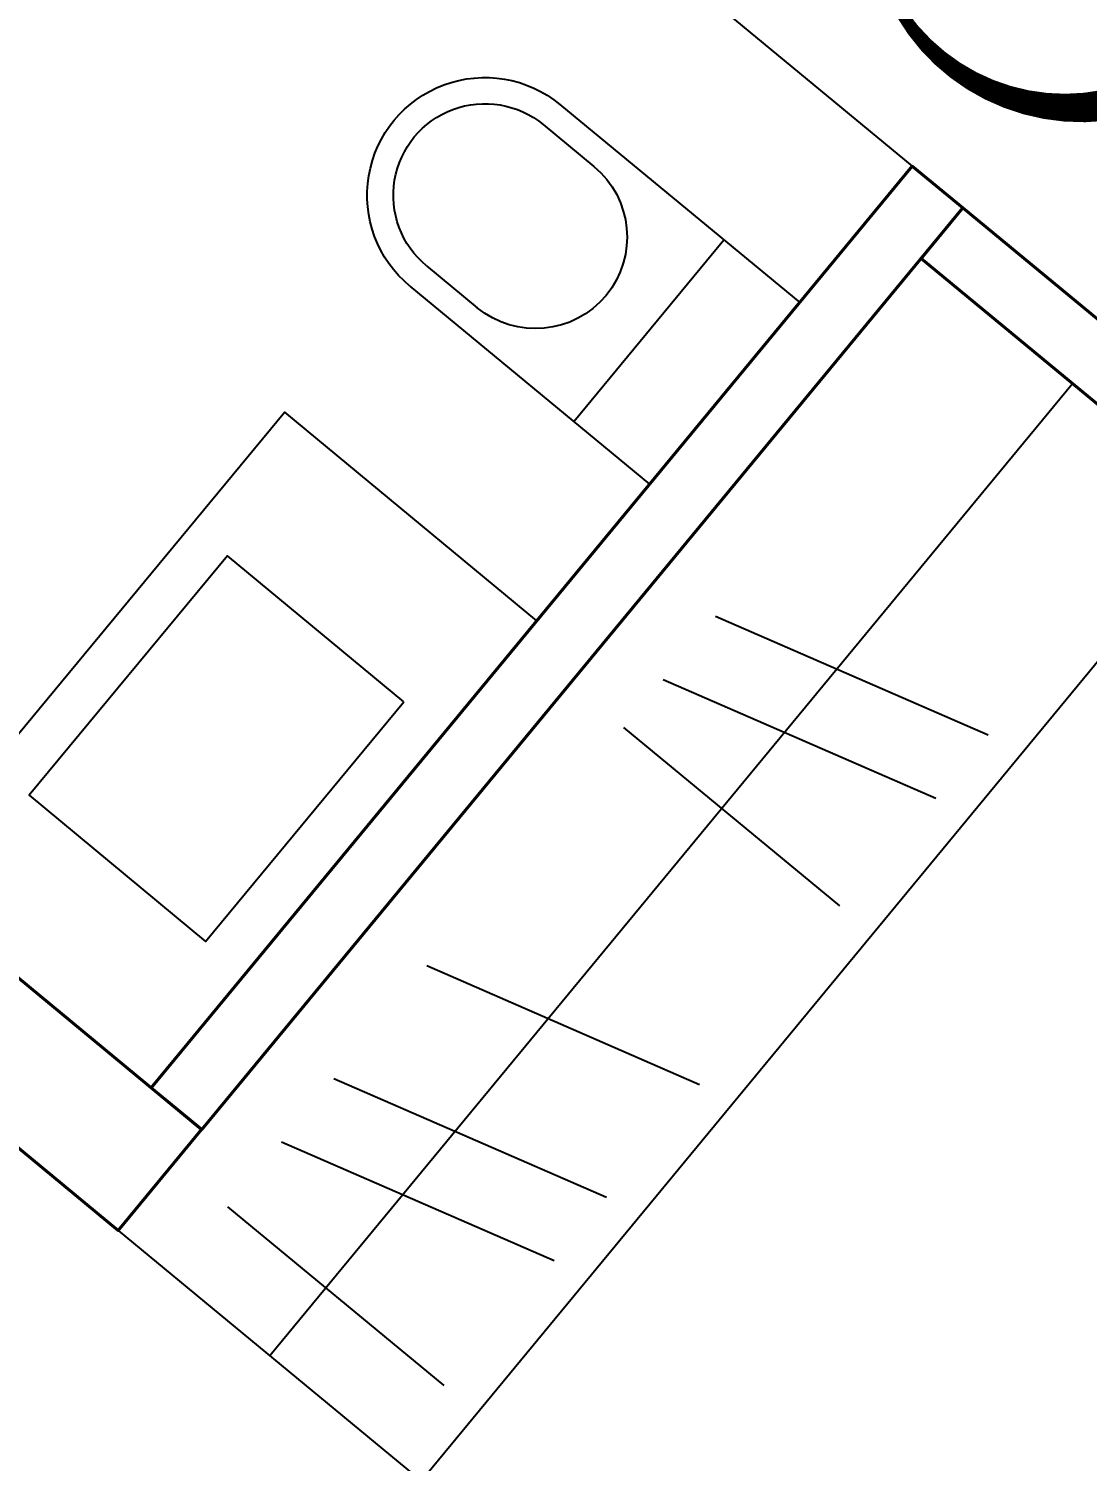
# Model space of a CAD drawing. Header units: millimetres. Extents: x -361681467 to 361175952, y -1292982 to 1550216.
# Drawn here: x -88477 to -86859, y 117794 to 119983 of the extents above; entities that cross this region are included whole.
import ezdxf

# ---------------------------------------------------------------- set-up
doc = ezdxf.new("R2010")
doc.units = ezdxf.units.MM
doc.header["$MEASUREMENT"] = 0
doc.set_wipeout_variables(frame=1)
for name, pattern in [('ACAD_ISO14W100', [24, 12, -3, 0, -3, 0, -3, 0, -3]), ('CENTER', [2, 1.25, -0.25, 0.25, -0.25]), ('COLD_WATER', [10.5, 6.5, -2, 0, -2]), ('VENT', [3, 2, -1])]:
    doc.linetypes.add(name, pattern=pattern)
for name, color, linetype in [('A-FURNITURE', 251, 'Continuous'), ('A-WALL', 11, 'Continuous'), ('M-CHILLEDWTR-35CHW', 63, 'CHW'), ('M-GENERAL-15', 6, 'Continuous'), ('MEP-00-GENERAL-15', 6, 'Continuous'), ('MEP-H-N-CWATR-50CW', 3, 'COLD_WATER'), ('MEP-H-N-DRAIN-70', 142, 'Continuous'), ('MEP-H-N-FITTING-35', 2, 'Continuous'), ('MEP-H-N-HWATR-50HW', 14, 'HWS'), ('MEP-H-N-HWATR-50HWR', 200, 'ACAD_ISO14W100'), ('MEP-H-N-VENT-35VE', 2, 'VENT'), ('MEP-M-DUCT-15', 6, 'Continuous'), ('MEP-M-DUCT-25', 7, 'Continuous'), ('SPE-MEP-General', 71, 'Continuous'), ('Xref_NT1+NT2_MBDV Cot vach_220729$0$ccu12-Thay', 7, 'Continuous')]:
    doc.layers.add(name, color=color, linetype=linetype)
for name, color, linetype, lineweight in [('khung layout', 8, 'Continuous', 9), ('KT-Net cat', 1, 'Continuous', 40), ('SPE-MEP-HVAC', 140, 'Continuous', 0), ('SPE-MEP-M-SLAB OPENING', 4, 'Continuous', 0), ('SPE-MEP-M-WALL OPENING', 81, 'Continuous', 0), ('SPE-MEP-Plumbing', 90, 'Continuous', 0)]:
    doc.layers.add(name, color=color, linetype=linetype, lineweight=lineweight)
doc.styles.get("Standard").update_dxf_attribs({"font": 'arial.ttf'})
doc.linetypes.add('CHW', pattern='A,10,-3.4,["CHW",Standard,S=1.8,R=0,X=-2.8,Y=-0.77],-3.4', length=16.8)
doc.linetypes.add('HWS', pattern='A,8.75,-0.785714,["HWS",Standard,S=3,R=0,X=0,Y=-1.5],-10.214286,8.75', length=28.5)
doc.dimstyles.new('SPE-DIM25', dxfattribs={"dimscale": 25, "dimtxt": 2.5, "dimasz": 2.5, "dimexe": 1.25, "dimexo": 0.625, "dimtad": 1, "dimdec": 0, "dimtxsty": 'Standard', "dimcen": 2.5, "dimadec": 0, "dimazin": 0, "dimtfac": 1, "dimtdec": 0, "dimtmove": 0, "dimatfit": 3, "dimldrblk": 'CLOSEDBLANK', "dimfxl": 1, "dimarcsym": 0})
doc.dimstyles.new('SPE-DIM50', dxfattribs={"dimscale": 50, "dimtxt": 2.5, "dimasz": 2.5, "dimexe": 1.25, "dimexo": 0.625, "dimtad": 1, "dimdec": 0, "dimtxsty": 'Standard', "dimblk": 'CLOSEDBLANK', "dimcen": 2.5, "dimadec": 0, "dimazin": 0, "dimtfac": 1, "dimtdec": 0, "dimtmove": 0, "dimatfit": 3, "dimldrblk": 'CLOSEDBLANK', "dimfxl": 1, "dimarcsym": 0})

# ---------------------------------------------------------------- blocks, each defined once
blk = doc.blocks.new('qweewe')
for p, q in [((-226617.649540008, -3043559.718917042, 0.0008727778800783348), (-226617.6495399146, -3043199.718917044, 0.0008727778800783348)), ((-226142.6495399146, -3043199.718917163, 0.0008727778800783348), (-226617.6495399146, -3043199.718917044, 0.0008727778800783348)), ((-226467.6495400079, -3043559.718917079, 0.0008727778800783348), (-226467.6495399145, -3043199.718917081, 0.0008727778800783348)), ((-226142.649539925, -3043239.718917165, 0.0008727778800783348), (-226242.649539925, -3043239.718917139, 0.0008727778800783348)), ((-226142.6495399976, -3043519.718917165, 0.0008727778800783348), (-226242.6495399976, -3043519.718917141, 0.0008727778800783348)), ((-226142.649540008, -3043559.718917165, 0.0008727778800783348), (-226617.649540008, -3043559.718917042, 0.0008727778800783348))]:
    blk.add_line(p, q)
for centre, radius, start, end in [((-226142.6495399613, -3043379.718917165, 0.0008727778800783348), 179.9999999999927, 269.9999999833247, 89.99999998332474), ((-226242.6495399613, -3043379.718917141, 0.0008727778800783348), 139.9999999999927, 89.99999998332474, 269.9999999833247), ((-226142.6495399613, -3043379.718917165, 0.0008727778800783348), 139.9999999999927, 269.9999999833247, 89.99999998332474)]:
    blk.add_arc(centre, radius, start, end)
blk = doc.blocks.new('std2')
at = {"layer": 'A-FURNITURE'}
for p, q in [((-5521.990725662516, -4806.696428995667, 13.84835212926307), (-5521.982404971444, -5234.935001114471, 13.84835212926307)), ((-5392.851024474898, -4806.691144542798, -0.1952348835854245), (-5267.365990754173, -5243.582043902978, -0.1952348835854281)), ((-5267.374479596459, -4806.688706526562, -0.1952348835854281), (-5141.889445866414, -5243.579605896055, -0.1952348835854423)), ((-5044.01367982474, -4806.680375542521, -0.1952348835854387), (-4918.528646094666, -5243.57127491018, -0.1952348835854281)), ((-4571.957217296549, -4806.676244983479, -0.1952348835854352), (-4571.948896606416, -5234.914817106066, -0.1952348835854494)), ((-4476.770588367173, -4806.674395503505, -0.1952348835854352), (-4351.285554644623, -5243.565294865548, -0.1952348835854281)), ((-4351.294043490634, -4806.671957487328, -0.1952348835854352), (-4225.809009760596, -5243.5628568549, -0.1952348835854352)), ((-5656.15785053459, -5001.029899507848, 13.88213439463834), (-3730.00486580185, -5000.921529522195, 19.649229018105))]:
    blk.add_line(p, q, dxfattribs=at)
at = {"layer": 'A-FURNITURE', "elevation": 39.4074763147652}
blk.add_lwpolyline([(-2572.918981874485, -5300.891317813919), (-2572.92022888775, -5250.892113021022), (-2572.970736728021, -3225.771851380094), (-3630.048042267546, -3200.797164863005), (-3629.995812488203, -5300.917368653259), (-2572.918981874485, -5300.891317813919)], dxfattribs=at)
at = {"layer": 'A-FURNITURE', "extrusion": (-4.036267077210672e-11, 1.50138351704574e-06, 0.9999999999988729)}
for points, elevation in [([(-4530.823382304903, -4600.932763607768), (-4530.022522063855, -4100.93329469204), (-5455.534521346899, -4099.84805068463), (-5456.335381580511, -4599.847519600329)], -0.05212656301794306), ([(-4755.744429064807, -4523.094173678473), (-4755.278731975663, -4173.094483374441), (-5230.278311414639, -4172.462465892398), (-5230.744008514108, -4522.46215618342)], -0.05223524487060722)]:
    blk.add_lwpolyline(points, close=True, dxfattribs=dict(at, elevation=elevation))
at = {"layer": 'A-FURNITURE', "elevation": -0.04536910484748091}
blk.add_lwpolyline([(-3730.010694800803, -4700.921692574426), (-5656.163679771053, -4701.017960136785), (-5656.152021775917, -5301.017634043499), (-3729.999036801957, -5300.921366466238)], close=True, dxfattribs=at)
at = {"layer": 'KT-Net cat'}
for points, elevation in [([(-5655.773656594509, -4099.793940926058), (-5455.772734249884, -4099.788564173592), (-5456.16272985188, -4700.970070438489), (-5656.163652188108, -4700.975447189121)], 13.99866832305629), ([(-5456.132928247484, -4601.029404169036), (-5456.127736909308, -4701.029404109373), (-3630.010588828423, -4700.916066810518), (-3630.01578016203, -4600.91606687571)], -0.0453691048474667), ([(-3729.999036794463, -5300.921366475552), (-3629.999036855988, -5300.916175138234), (-3630.010694868797, -4700.91605450408), (-3730.010694808283, -4700.921245835751)], 19.70407783484078)]:
    blk.add_lwpolyline(points, close=True, dxfattribs=dict(at, elevation=elevation))
at = {"layer": 'A-FURNITURE', "extrusion": (-4.160381918861848e-11, 1.501382275829213e-06, -0.999999999998873), "zscale": -1, "rotation": 89.99928821216008}
blk.add_blockref('qweewe', (-3039296.891430101, 222054.5260028752, 0.03933429951883177), dxfattribs=at)
blk = doc.blocks.new('*U385')
at = {"color": 0}
blk.add_lwpolyline([(-2.91038304567337e-11, 0), (350.0000000000291, 0), (350.0000000000289, 200), (-2.933120413217694e-11, 200)], close=True, dxfattribs=at)
at = {"layer": 'MEP-M-DUCT-15'}
blk.add_lwpolyline([(49.99999999999977, 149.9999999999418), (149.9999999999707, 50), (50, 50), (49.99999999999977, 149.9999999999418)], dxfattribs=at)
for points in [[(50, 50), (49.99999999999977, 149.9999999999709), (149.9999999999707, 50), (50, 50)], [(149.9999999999707, 50), (300.0000000000289, 149.9999999999709), (49.99999999997067, 149.9999999999709), (149.9999999999707, 50)]]:
    blk.add_solid(points, dxfattribs=at)
at = {"layer": 'MEP-M-DUCT-25'}
for p, q in [((-2.933120413217694e-11, 199.9999999999709), (350.0000000000291, -2.91038304567337e-11)), ((-2.91038304567337e-11, -2.91038304567337e-11), (350.0000000000289, 199.9999999999709))]:
    blk.add_line(p, q, dxfattribs=at)
blk = doc.blocks.new('*U386')
at = {"color": 0}
blk.add_lwpolyline([(-2.91038304567337e-11, 0), (349.9999999999709, -1.212659602363904e-11), (349.9999999999709, 199.9999999999878), (-2.91038304567337e-11, 200)], close=True, dxfattribs=at)
at = {"layer": 'MEP-M-DUCT-15'}
for points in [[(50, 50), (50, 149.9999999999709), (149.9999999999709, 50), (50, 50)], [(299.9999999999709, 149.9999999999587), (50, 149.9999999999709), (149.9999999999709, 50), (299.9999999999709, 149.9999999999587)]]:
    blk.add_solid(points, dxfattribs=at)
at = {"layer": 'MEP-M-DUCT-25'}
blk.add_line((-2.91038304567337e-11, -2.91038304567337e-11), (349.9999999999709, 199.9999999999587), dxfattribs=at)
blk = doc.blocks.new('*U394')
at = {"color": 0, "linetype": 'Continuous'}
for p, q in [((-6.5, 3.752776299999997), (0, 7.505553250000002)), ((-6.5, -3.752776299999997), (-6.5, 3.752776299999997)), ((6.500000000000023, 3.752776299999997), (0, 7.505553250000002)), ((6.499999999999976, -3.752776300000003), (6.500000000000023, 3.752776299999997)), ((-6.5, -3.752776299999997), (0, -7.505553249999998)), ((6.499999999999976, -3.752776300000003), (0, -7.505553249999998))]:
    blk.add_line(p, q, dxfattribs=at)
for radius in [6.5, 3.399999999999999]:
    blk.add_circle((0, 0), radius, dxfattribs=at)
blk.add_arc((0, 0), 4, 250, 160, dxfattribs=at)
blk = doc.blocks.new('*U349')
at = {"layer": 'MEP-00-GENERAL-15'}
for p, q in [((-1567.653655090338, 0), (-700.0316349298173, 0)), ((-1567.653655090338, 0), (-1567.653655090338, -72.19999999999709)), ((-700.0316349298173, 0), (-700.0316349298173, -72.19999999999709)), ((-1567.653655090338, -7.19999999999709), (-700.0316349298173, -7.19999999999709)), ((-1567.653655090323, -65), (-700.0316349298027, -65)), ((-1567.653655090338, -72.19999999999709), (-700.0316349298173, -72.19999999999709))]:
    blk.add_line(p, q, dxfattribs=at)
at = {"layer": 'khung layout', "xscale": -1, "rotation": 270}
for p in [(-1542.653655088239, -21.8999999999869), (-725.0316349277182, -21.8999999999869)]:
    blk.add_blockref('*U394', p, dxfattribs=at)
blk = doc.blocks.new('nut3f')
at = {"linetype": 'Continuous'}
for p, q in [((3.92392515619395, 14.70091237503925), (3.000000000000003, 13.10062706212034)), ((14.89310480166478, 7.50555349946512), (4.106895198335224, 7.505553499465123)), ((3.92392515619394, -14.70091237503925), (2.999999999999996, -13.10062706212034)), ((14.89310480166477, -7.505553499465351), (4.106895198335222, -7.505553499465121))]:
    blk.add_line(p, q, dxfattribs=at)
blk.add_lwpolyline([(-5.6e-15, -16.5), (2.999999999999993, -16.5), (3.000000000000005, 16.5), (5.6e-15, 16.5)], close=True)
for points in [[(4.106895198335227, 15.00000000000011, 0.2953907798944798), (4.106895198335224, 7.505553499465238, 0.1474768247823545), (4.106895198335208, -7.505553499465133, 0.2953907798944798), (4.106895198335216, -15.00000000000011)], [(14.89310480166477, -15.00000000000011, 0.29539077989448), (14.89310480166479, -7.505553499465131, 0.1474768247823547), (14.89310480166478, 7.505553499465232, 0.29539077989448), (14.89310480166478, 15.00000000000011, 0.29539077989448)]]:
    blk.add_lwpolyline(points, format="xyb", dxfattribs=at)
for points in [[(2.999999999999996, -13.10062706212034), (3.000000000000003, 13.10062706212034)], [(4.106895198335228, 15), (14.89310480166478, 15)], [(15.07607484380606, 14.70091237503925), (16, 13.10062706212034), (15.99999999999999, -13.10062706212011), (15.07607484380605, -14.70091237503925)], [(15.99999999999999, -13.10062706212034), (16, 13.10062706212034)], [(14.89310480166477, -15), (4.106895198335218, -15)]]:
    blk.add_lwpolyline(points, dxfattribs=at)
blk = doc.blocks.new('A$C7E1B1627')
for p, q in [((5.401976606342942, 9.871377043891698, 2.553903058337533e-05), (5.401933593675494, -3.474776805844158, 2.553903058337533e-05)), ((15.55582275427878, 9.871410614578053, 2.553903058337533e-05), (5.401976606342942, 9.871377043891698, 2.553903058337533e-05)), ((6.417361220810562, 9.871377043426037, 2.553903058337533e-05), (6.417318208608776, -3.474776806309819, 2.553903058337533e-05)), ((14.5404381393455, 9.871377043426037, 2.553903058337533e-05), (14.54039512667805, -3.474776806309819, 2.553903058337533e-05)), ((15.55577974161133, -3.474743235157803, 2.553903058337533e-05), (15.55582275427878, 9.871410614578053, 2.553903058337533e-05)), ((5.401933593675494, -3.474776805844158, 2.553903058337533e-05), (15.55577974161133, -3.474743235157803, 2.553903058337533e-05)), ((5.401933593675494, -3.474776805844158, 2.553903058337533e-05), (15.55577974161133, -3.474743235157803, 2.553903058337533e-05)), ((6.922851450741291, -5.000009733485058, 2.553903058337533e-05), (5.401933593675494, -3.474776805844158, 2.553903058337533e-05)), ((14.03270281618461, -4.997820150805637, 2.553903058337533e-05), (6.922851450741291, -5.000009733485058, 2.553903058337533e-05)), ((15.55577974161133, -3.474743235157803, 2.553903058337533e-05), (14.03270281618461, -4.997820150805637, 2.553903058337533e-05))]:
    blk.add_line(p, q)
at = {"xscale": 0.6346153849304894, "yscale": 0.6350852196133432, "zscale": 0.6346153849304894, "rotation": 270}
blk.add_blockref('nut3f', (10.47889968007803, 20.02522320137359, 2.553903058337533e-05), dxfattribs=at)
blk = doc.blocks.new('M80')
at = {"extrusion": (0, 0, -1)}
for p, q in [((-0.0149043504243309, 53.3863582948179), (-47.96491969026101, 53.38635298652116)), ((-0.0149036291877565, 45.20454011299897), (-47.96491896902807, 45.20453480470314)), ((-0.0148956590637681, -45.20455079609109), (-47.96491099890045, -45.20455610438602)), ((-0.0148949378271937, -53.38636897790911), (-47.96491027766751, -53.38637428620405))]:
    blk.add_line(p, q, dxfattribs=at)
for radius in [53.3863636363637, 45.20454545454546]:
    blk.add_arc((0.0148996442731004, -5.341546057e-06), radius, 89.99999494989555, 269.9999949490618, dxfattribs=at)
at = {"extrusion": (0, 0, -1), "xscale": -0.8181818181818181, "yscale": 0.8181818181818181, "zscale": 0.8181818181818181, "rotation": 89.99999494931724}
blk.add_blockref('A$C7E1B1627', (64.34919361381615, 57.86908764411329, -2.08955704773e-05), dxfattribs=at)
at = {"xscale": -0.8181818181818181, "yscale": 0.8181818181818181, "zscale": -0.8181818181818181, "rotation": 270.0000050506828}
blk.add_blockref('A$C7E1B1627', (-64.34918341090452, -57.86911183237771, 2.08955704773e-05), dxfattribs=at)
blk = doc.blocks.new('A$C2E6932DA')
blk.add_wipeout([(55.25, -7.804459301041788e-10), (54.814337247624906, -6.924661155208227), (53.514219652356886, -13.740116266638665), (51.3701508453259, -20.338881536608895), (48.415944072423486, -26.61689049490022), (44.69818893921587, -32.475135189939564), (40.275516665033024, -37.82122760334049), (35.217675433615106, -42.57085666414278), (29.604430422589584, -46.649117884766774), (23.524305858970248, -49.991694649528036), (17.073188939215864, -52.54587252608767), (10.352817630861296, -54.27137060354049), (3.4691762039945764, -55.14097674644245), (-3.4691762039945537, -55.14097674644245), (-10.352817630861296, -54.27137060354051), (-17.073188939215864, -52.54587252608769), (-23.524305858970248, -49.991694649528036), (-29.60443042258956, -46.6491178847668), (-35.217675433615106, -42.570856664142795), (-40.27551666503297, -37.8212276033405), (-44.69818893921585, -32.47513518993959), (-48.415944072423464, -26.616890494900247), (-51.3701508453259, -20.338881536608923), (-53.514219652356886, -13.740116266638708), (-54.814337247624906, -6.92466115520827), (-55.25, -7.804459301041788e-10), (-54.814337247624906, 6.9246611536473495), (-53.514219652356886, 13.740116265077788), (-51.3701508453259, 20.33888153504799), (-48.415944072423464, 26.616890493339326), (-44.69818893921587, 32.47513518837866), (-40.27551666503299, 37.82122760177958), (-35.217675433615106, 42.57085666258192), (-29.604430422589584, 46.64911788320589), (-23.524305858970283, 49.99169464796714), (-17.073188939215864, 52.5458725245268), (-10.352817630861296, 54.27137060197961), (-3.4691762039945764, 55.140976744881556), (3.4691762039945537, 55.140976744881556), (10.352817630861296, 54.27137060197964), (17.07318893921581, 52.5458725245268), (23.524305858970248, 49.99169464796714), (29.60443042258954, 46.64911788320589), (35.217675433615106, 42.57085666258192), (40.27551666503297, 37.82122760177958), (44.69818893921581, 32.47513518837869), (48.415944072423486, 26.616890493339326), (51.3701508453259, 20.338881535048017), (53.514219652356886, 13.740116265077788), (54.814337247624906, 6.9246611536473495)])
h = blk.add_hatch(color=256)
edge = h.paths.add_edge_path()
edge.add_arc((25.375, 0), 25.375, 3.517439e-10, 180.0000000003517)
edge.add_arc((-25.375, -1.5757e-10), 25.375, -179.99999999928343, 0, ccw=False)
edge.add_arc((0, -1.5757e-10), 50.75, 3.516902324918192e-10, 180.0000000003517, ccw=False)
for radius in [55.25, 50.75]:
    blk.add_circle((0, 0), radius)
for centre, radius, start, end in [((0, -1.5757e-10), 50.75, 3.517439e-10, 180.0000000003517), ((25.375, 0), 25.375, 3.517439e-10, 180.0000000003517), ((-25.375, -1.5757e-10), 25.375, 180.0000000007165, 0)]:
    blk.add_arc(centre, radius, start, end)
blk = doc.blocks.new('Pipe-DN32')
for points in [[(-62, -50, 1), (-80, -50)], [(-98, -50, 0.4142135623730913), (-80.00000000000024, -68), (-80.00000000000024, -50, -1)], [(-62, -50), (-80.00000000000024, -50), (-80.00000000000024, -68, 0.4142135623730988)]]:
    blk.add_hatch(color=256).paths.add_polyline_path(points)
at = {"layer": 'M-GENERAL-15'}
h = blk.add_hatch(dxfattribs=at)
h.set_pattern_fill('ANSI37', color=256, scale=5, style=0)
h.set_pattern_definition([(45, (519.9999999999999, 1422.5), (-11.22532015133644, 11.22532015133644), []), (135, (519.9999999999999, 1422.5), (-11.22532015133644, -11.22532015133644), [])])
edge = h.paths.add_edge_path()
edge.add_arc((-80, -50), 45, 0, 360)
edge = h.paths.add_edge_path(flags=17)
edge.add_arc((-80, -50), 22.5, 0, 360)
for radius in [22.5, 18]:
    blk.add_circle((-80, -50), radius)
for centre, start, end in [((-71, -50), 0, 180), ((-89, -50), 180, 0)]:
    blk.add_arc(centre, 9, start, end)
at = {"layer": 'M-CHILLEDWTR-35CHW'}
blk.add_circle((-80, -50), 45, dxfattribs=at)
at = {"layer": 'MEP-H-N-FITTING-35'}
for p, q in [((-125.0153557292651, 30.00000000000002), (-135.0153557292651, 30.00000000000002)), ((-135.0153557292651, 17.50000000000001), (-135.0153557292651, 30.00000000000002)), ((-125.0153557292651, 25.76220212111368), (-135.0153557292651, 25.76220212111368)), ((-125.0153557292651, 17.50000000000001), (-125.0153557292651, 30.00000000000002)), ((-25.01535572926514, 30.00000000000001), (-35.01535572926514, 30.00000000000001)), ((-35.01535572926514, 17.50000000000001), (-35.01535572926514, 30.00000000000001)), ((-25.01535572926514, 25.76220212111367), (-35.01535572926514, 25.76220212111367)), ((-25.01535572926514, 17.50000000000001), (-25.01535572926514, 30.00000000000001)), ((-150, 2.500000000000014), (-150, -5)), ((-110, 2.500000000000014), (-150, 2.500000000000014)), ((-145, 17.50000000000001), (-145, 2.500000000000014)), ((-115, 17.50000000000001), (-145, 17.50000000000001)), ((-137.5, 2.500000000000014), (-137.5, 12.42254989454524)), ((-125.0153557292651, 21.66405915442739), (-135.0153557292651, 21.66405915442739)), ((-122.5, 2.500000000000014), (-122.5, 12.42254989454524)), ((-115, 17.50000000000001), (-115, 2.500000000000014)), ((-110, 2.500000000000014), (-110, -5)), ((-50, 2.500000000000007), (-50, -5)), ((-10, 2.500000000000007), (-50, 2.500000000000007)), ((-45, 17.50000000000001), (-45, 2.500000000000007)), ((-15, 17.50000000000001), (-45, 17.50000000000001)), ((-37.5, 2.500000000000007), (-37.5, 12.42254989454523)), ((-25.01535572926514, 21.66405915442739), (-35.01535572926514, 21.66405915442739)), ((-22.5, 2.500000000000007), (-22.5, 12.42254989454523)), ((-15, 17.50000000000001), (-15, 2.500000000000007)), ((-10, 2.500000000000007), (-10, -5)), ((-110, -5), (-150, -5)), ((-135, -50), (-135, -4.640386320344972)), ((-125, -7.594941715753507), (-135, -7.594941715753507)), ((-125, -12.09494171586992), (-135, -12.09494171586992)), ((-125, -16.59494171584082), (-135, -16.59494171584082)), ((-125, -21.09494171581172), (-135, -21.09494171581172)), ((-125, -50), (-125, -4.640386320344972)), ((-10, -5), (-50.00000000000001, -5)), ((-35, -50), (-35, -4.64038632034498)), ((-25, -7.594941715753512), (-35, -7.594941715753512)), ((-25, -12.09494171586993), (-35, -12.09494171586993)), ((-25, -16.59494171584082), (-35, -16.59494171584082)), ((-25, -21.09494171581172), (-35, -21.09494171581172)), ((-25, -50), (-25, -4.64038632034498)), ((-125, -24.59494171586992), (-135, -24.59494171586992)), ((-25, -24.59494171586993), (-35, -24.59494171586993))]:
    blk.add_line(p, q, dxfattribs=at)
for centre, radius, start, end in [((-144.1164661725633, 10.7271621846303), 6.830224308027936, 14.37211440870571, 97.43240780290105), ((-130, 9.422077236667988), 8.077922763320782, 21.8045222117516, 158.1954777882481), ((-115.8835338275821, 10.7271621846303), 6.830224308027936, 82.56759219709565, 165.6278855912942), ((-44.11646617256337, 10.72716218463029), 6.830224308027936, 14.37211440870564, 97.43240780290105), ((-30, 9.42207723666798), 8.077922763320782, 21.80452221175166, 158.195477788248), ((-15.88353382758214, 10.72716218463029), 6.830224308027936, 82.56759219709565, 165.6278855912943), ((-80, -50), 55, 180, 0), ((-79.99999999999994, -50), 45, 180, 0)]:
    blk.add_arc(centre, radius, start, end, dxfattribs=at)
blk = doc.blocks.new('*U392')
blk.add_blockref('Pipe-DN32', (172.5, 5))
blk = doc.blocks.new('Pipe-DN20')
for points in [[(-80, -38.4999999999994, -0.9088932591464804), (-90.4522724801832, -38.50000000000033, 0.3865446749096799), (-80, -48)], [(-69.54772751981682, -38.5, 0.9088932591464188), (-79.99999999999993, -38.5)], [(-69.54772751981633, -38.5), (-80, -38.5), (-80, -48, 0.3865446749097008)]]:
    blk.add_hatch(color=256).paths.add_polyline_path(points)
at = {"layer": 'M-GENERAL-15'}
h = blk.add_hatch(dxfattribs=at)
h.set_pattern_fill('ANSI37', color=256, scale=5, style=0)
h.set_pattern_definition([(45, (520.0000000000001, 1435), (-11.22532015133644, 11.22532015133644), []), (135, (520.0000000000001, 1435), (-11.22532015133644, -11.22532015133644), [])])
edge = h.paths.add_edge_path()
edge.add_arc((-79.99999999999976, -37.5), 37.5, 0, 360)
edge = h.paths.add_edge_path(flags=17)
edge.add_arc((-79.99999999999976, -37.5), 12.5, 0, 360)
for radius in [12.5, 10.5]:
    blk.add_circle((-79.99999999999976, -37.5), radius)
for centre, start, end in [((-85.22613624009163, -38.00000000000018), 185.4650237999041, 354.534976200096), ((-74.77386375990837, -38.99999999999982), 5.465023799903818, 174.5349762000961)]:
    blk.add_arc(centre, 5.249999999999829, start, end)
at = {"layer": 'M-CHILLEDWTR-35CHW'}
blk.add_circle((-79.99999999999976, -37.5), 37.5, dxfattribs=at)
at = {"layer": 'MEP-H-N-FITTING-35'}
for p, q in [((-137.4873567090133, 22.52630242314252), (-137.4873567090133, 7.526302423142518)), ((-117.5027124382784, 35.02630242314252), (-127.5027124382784, 35.02630242314252)), ((-127.5027124382784, 22.52630242314252), (-127.5027124382784, 35.02630242314252)), ((-117.5027124382784, 30.78850454425618), (-127.5027124382784, 30.78850454425618)), ((-117.5027124382784, 26.6903615775699), (-127.5027124382784, 26.6903615775699)), ((-117.5027124382784, 22.52630242314252), (-117.5027124382784, 35.02630242314252)), ((-107.4873567090133, 22.52630242314252), (-107.4873567090133, 7.526302423142518)), ((-52.51264329098624, 22.5263024231425), (-52.51264329098624, 7.526302423142504)), ((-32.52799902025138, 35.0263024231425), (-42.52799902025137, 35.0263024231425)), ((-42.52799902025137, 22.5263024231425), (-42.52799902025137, 35.0263024231425)), ((-32.52799902025138, 30.78850454425616), (-42.52799902025137, 30.78850454425616)), ((-32.52799902025138, 26.69036157756988), (-42.52799902025137, 26.69036157756988)), ((-32.52799902025138, 22.5263024231425), (-32.52799902025138, 35.0263024231425)), ((-22.51264329098624, 22.5263024231425), (-22.51264329098624, 7.526302423142504)), ((-142.4873567090133, 7.526302423142518), (-142.4873567090133, -1.77635683940025e-15)), ((-102.4873567090133, 0), (-142.4873567090133, 0)), ((-129.9873567090133, 7.526302423142518), (-129.9873567090133, 17.44885231768774)), ((-127.4873567090133, -38.47369757685748), (-127.4873567090133, 0)), ((-117.4873567090133, -38.47369757685748), (-117.4873567090133, 0)), ((-114.9873567090133, 7.526302423142518), (-114.9873567090133, 17.44885231768774)), ((-102.4873567090133, 7.526302423142518), (-102.4873567090133, 0)), ((-57.51264329098624, 7.526302423142504), (-57.51264329098624, 0)), ((-17.51264329098623, 0), (-57.51264329098623, 0)), ((-45.01264329098623, 7.526302423142504), (-45.01264329098623, 17.44885231768773)), ((-42.51264329098623, -38.4736975768575), (-42.51264329098623, 0)), ((-32.51264329098624, -38.4736975768575), (-32.51264329098624, 0)), ((-30.01264329098624, 7.526302423142504), (-30.01264329098624, 17.44885231768773)), ((-17.51264329098624, 7.526302423142504), (-17.51264329098624, 1.77635683940025e-15)), ((-117.4873567090133, -2.568639292611003), (-127.4873567090133, -2.568639292611003)), ((-117.4873567090133, -7.068639292727418), (-127.4873567090133, -7.068639292727418)), ((-117.4873567090133, -11.56863929269831), (-127.4873567090133, -11.56863929269831)), ((-117.4873567090133, -16.06863929266921), (-127.4873567090133, -16.06863929266921)), ((-117.4873567090133, -19.56863929272742), (-127.4873567090133, -19.56863929272742)), ((-32.51264329098624, -2.568639292611017), (-42.51264329098623, -2.568639292611017)), ((-32.51264329098624, -7.068639292727433), (-42.51264329098623, -7.068639292727433)), ((-32.51264329098624, -11.56863929269833), (-42.51264329098623, -11.56863929269833)), ((-32.51264329098624, -16.06863929266922), (-42.51264329098623, -16.06863929266922)), ((-32.51264329098624, -19.56863929272743), (-42.51264329098623, -19.56863929272743))]:
    blk.add_line(p, q, dxfattribs=at)
at = {"layer": 'MEP-H-N-FITTING-35', "linetype": 'Continuous'}
for p, q in [((-107.4873567090133, 22.52630242314252), (-137.4873567090133, 22.52630242314252)), ((-22.51264329098624, 22.5263024231425), (-52.51264329098624, 22.5263024231425)), ((-102.4873567090133, 7.526302423142518), (-142.4873567090133, 7.526302423142518)), ((-17.51264329098624, 7.526302423142504), (-57.51264329098624, 7.526302423142504))]:
    blk.add_line(p, q, dxfattribs=at)
at = {"layer": 'MEP-H-N-FITTING-35'}
for centre, radius, start, end in [((-136.6038228815767, 15.7534646077728), 6.830224308027936, 14.37211440870547, 97.43240780289936), ((-122.4873567090133, 14.44837965981049), 8.077922763320782, 21.80452221175207, 158.1954777882479), ((-108.3708905365954, 15.7534646077728), 6.830224308027936, 82.56759219710064, 165.6278855912945), ((-51.62910946354961, 15.75346460777279), 6.830224308027936, 14.37211440870547, 97.43240780289936), ((-37.51264329098624, 14.44837965981047), 8.077922763320782, 21.80452221175207, 158.1954777882479), ((-23.39617711856838, 15.75346460777279), 6.830224308027936, 82.56759219710064, 165.6278855912945), ((-79.99999999999976, -37.5), 47.5, 178.678002829055, 1.321997170944683), ((-79.99999999999977, -37.5), 37.5, 178.5121324711719, 1.487867528828269)]:
    blk.add_arc(centre, radius, start, end, dxfattribs=at)
blk = doc.blocks.new('*U389')
blk.add_blockref('Pipe-DN20', (170, 0))
blk = doc.blocks.new('m110')
at = {"extrusion": (0, 0, -1)}
for p, q in [((5.752164725e-06, 65.24999999999909), (-59.09944849653403, 65.25000648791502)), ((4.8706569942e-06, 55.24999999999909), (-59.09944937804175, 55.25000648791501)), ((-4.8706097004e-06, -55.25), (-59.09945911930846, -55.24999351208226)), ((-5.7521174313e-06, -65.25), (-59.09946000081617, -65.24999351208226))]:
    blk.add_line(p, q, dxfattribs=at)
for radius in [65.2500000000001, 55.25]:
    blk.add_arc((1.564331e-10, 0), radius, 90.00000505114667, 270.0000050501044, dxfattribs=at)
at = {"zscale": -1, "rotation": 269.9999949493172}
blk.add_blockref('A$C7E1B1627', (-79.12467121493682, 70.72890793323859, 2.55390305834e-05), dxfattribs=at)
at = {"extrusion": (0, 0, -1), "rotation": 90.00000505068277}
blk.add_blockref('A$C7E1B1627', (79.12468368516056, -70.72889142691656, -2.55390305834e-05), dxfattribs=at)
blk = doc.blocks.new('CHILLED-DN50')
at = {"layer": 'M-CHILLEDWTR-35CHW'}
for points in [[(-99.99999999999979, -70), (-73.99999999999976, -70, 1)], [(100.0000000000002, -70), (126.0000000000002, -70, 1)], [(-100, -96), (-100, -70.00000000000007, -1), (-125.9999999999996, -70.00000000000014, 0.4142135623730896)], [(-100, -96, 0.4142135623730975), (-73.99999999999976, -70), (-100, -70)], [(74.00000000000033, -70.00000000000014, 1), (100, -70.0000000000001), (100, -96, -0.4142135623730898)], [(100, -96, 0.4142135623730978), (126.0000000000002, -70), (100, -70)]]:
    blk.add_hatch(color=256, dxfattribs=at).paths.add_polyline_path(points)
at = {"layer": 'M-GENERAL-15'}
h = blk.add_hatch(dxfattribs=at)
h.set_pattern_fill('ANSI37', color=256, scale=5, style=0)
h.set_pattern_definition([(45, (500, 1402.5), (-11.22532015133644, 11.22532015133644), []), (135, (500, 1402.5), (-11.22532015133644, -11.22532015133644), [])])
edge = h.paths.add_edge_path()
edge.add_arc((-99.99999999999979, -70), 65, 0, 360)
edge = h.paths.add_edge_path(flags=17)
edge.add_arc((-99.99999999999979, -70), 30, 0, 360)
h = blk.add_hatch(dxfattribs=at)
h.set_pattern_fill('ANSI37', color=256, scale=5, style=0)
h.set_pattern_definition([(135, (-500, 1402.5), (11.22532015133644, 11.22532015133644), []), (45, (-500, 1402.5), (11.22532015133644, -11.22532015133644), [])])
edge = h.paths.add_edge_path()
edge.add_arc((99.99999999999979, -70), 65, 0, 360)
edge = h.paths.add_edge_path(flags=17)
edge.add_arc((99.99999999999979, -70), 30, 0, 360)
for p, q in [((205, 70), (-205, 70)), ((-205, -5), (-205, 70)), ((205, -5), (205, 70)), ((205, 65), (-205, 65)), ((-165.0153557292651, 30.38648551199913), (-175.0153557292651, 30.38648551199913)), ((-175.0153557292651, 17.88648551199912), (-175.0153557292651, 30.38648551199913)), ((-165.0153557292651, 26.14868763311279), (-175.0153557292651, 26.14868763311279)), ((-165.0153557292651, 22.0505446664265), (-175.0153557292651, 22.0505446664265)), ((-165.0153557292651, 17.88648551199912), (-165.0153557292651, 30.38648551199913)), ((-25.01535572926516, 30.38648551199913), (-35.01535572926516, 30.38648551199913)), ((-35.01535572926516, 17.88648551199912), (-35.01535572926516, 30.38648551199913)), ((-25.01535572926516, 26.14868763311279), (-35.01535572926516, 26.14868763311279)), ((-25.01535572926516, 22.0505446664265), (-35.01535572926516, 22.0505446664265)), ((-25.01535572926516, 17.88648551199912), (-25.01535572926516, 30.38648551199913)), ((25.01535572926516, 30.38648551199913), (35.01535572926516, 30.38648551199913)), ((25.01535572926516, 17.88648551199912), (25.01535572926516, 30.38648551199913)), ((25.01535572926516, 26.14868763311279), (35.01535572926516, 26.14868763311279)), ((25.01535572926516, 22.0505446664265), (35.01535572926516, 22.0505446664265)), ((35.01535572926516, 17.88648551199912), (35.01535572926516, 30.38648551199913)), ((165.0153557292651, 30.38648551199913), (175.0153557292651, 30.38648551199913)), ((165.0153557292651, 17.88648551199912), (165.0153557292651, 30.38648551199913)), ((165.0153557292651, 26.14868763311279), (175.0153557292651, 26.14868763311279)), ((165.0153557292651, 22.0505446664265), (175.0153557292651, 22.0505446664265)), ((175.0153557292651, 17.88648551199912), (175.0153557292651, 30.38648551199913)), ((205, 0), (-205, 0)), ((-190, 2.886485511999127), (-190, 0.3864855119991262)), ((-150, 2.886485511999127), (-190, 2.886485511999127)), ((-185, 17.88648551199912), (-185, 2.886485511999127)), ((-155, 17.88648551199912), (-185, 17.88648551199912)), ((-177.5, 2.886485511999127), (-177.5, 12.80903540654435)), ((-162.5, 2.886485511999127), (-162.5, 12.80903540654435)), ((-155, 17.88648551199912), (-155, 2.886485511999127)), ((-150, 2.886485511999127), (-150, 0.3864855119991262)), ((-50.00000000000001, 2.886485511999127), (-50.00000000000001, 0.3864855119991262)), ((-10.00000000000001, 2.886485511999127), (-50.00000000000001, 2.886485511999127)), ((-45.00000000000001, 17.88648551199912), (-45.00000000000001, 2.886485511999127)), ((-15.00000000000001, 17.88648551199912), (-45.00000000000001, 17.88648551199912)), ((-37.50000000000002, 2.886485511999127), (-37.50000000000002, 12.80903540654435)), ((-22.50000000000001, 2.886485511999127), (-22.50000000000001, 12.80903540654435)), ((-15.00000000000001, 17.88648551199912), (-15.00000000000001, 2.886485511999127)), ((-10.00000000000001, 2.886485511999127), (-10.00000000000001, 0.3864855119991262)), ((10.00000000000001, 2.886485511999127), (10.00000000000001, 0.3864855119991262)), ((10.00000000000001, 2.886485511999127), (50.00000000000001, 2.886485511999127)), ((15.00000000000001, 17.88648551199912), (15.00000000000001, 2.886485511999127)), ((15.00000000000001, 17.88648551199912), (45.00000000000001, 17.88648551199912)), ((22.50000000000001, 2.886485511999127), (22.50000000000001, 12.80903540654435)), ((37.50000000000002, 2.886485511999127), (37.50000000000002, 12.80903540654435)), ((45.00000000000001, 17.88648551199912), (45.00000000000001, 2.886485511999127)), ((50.00000000000001, 2.886485511999127), (50.00000000000001, 0.3864855119991262)), ((150, 2.886485511999127), (150, 0.3864855119991262)), ((150, 2.886485511999127), (190, 2.886485511999127)), ((155, 17.88648551199912), (155, 2.886485511999127)), ((155, 17.88648551199912), (185, 17.88648551199912)), ((162.5, 2.886485511999127), (162.5, 12.80903540654435)), ((177.5, 2.886485511999127), (177.5, 12.80903540654435)), ((185, 17.88648551199912), (185, 2.886485511999127)), ((190, 2.886485511999127), (190, 0.3864855119991262)), ((205, -5), (-205, -5)), ((-175, -70), (-175, -5)), ((-165, -7.208456203754394), (-175, -7.208456203754394)), ((-165, -11.70845620387081), (-175, -11.70845620387081)), ((-165, -16.2084562038417), (-175, -16.2084562038417)), ((-165, -20.7084562038126), (-175, -20.7084562038126)), ((-165, -70), (-165, -5)), ((-35, -69.99999999999999), (-35.00000000000002, -5)), ((-25.00000000000002, -7.208456203754394), (-35.00000000000002, -7.208456203754394)), ((-25.00000000000002, -11.70845620387081), (-35.00000000000002, -11.70845620387081)), ((-25.00000000000002, -16.2084562038417), (-35.00000000000002, -16.2084562038417)), ((-25.00000000000002, -20.7084562038126), (-35.00000000000002, -20.7084562038126)), ((-25.00000000000002, -70), (-25.00000000000002, -5)), ((25.00000000000002, -70), (25.00000000000002, -5)), ((25.00000000000002, -7.208456203754394), (35.00000000000002, -7.208456203754394)), ((25.00000000000002, -11.70845620387081), (35.00000000000002, -11.70845620387081)), ((25.00000000000002, -16.2084562038417), (35.00000000000002, -16.2084562038417)), ((25.00000000000002, -20.7084562038126), (35.00000000000002, -20.7084562038126)), ((35, -69.99999999999999), (35.00000000000002, -5)), ((165, -70), (165, -5)), ((165, -7.208456203754394), (175, -7.208456203754394)), ((165, -11.70845620387081), (175, -11.70845620387081)), ((165, -16.2084562038417), (175, -16.2084562038417)), ((165, -20.7084562038126), (175, -20.7084562038126)), ((175, -70), (175, -5)), ((-165, -24.20845620387081), (-175, -24.20845620387081)), ((-25.00000000000002, -24.20845620387081), (-35.00000000000002, -24.20845620387081)), ((25.00000000000002, -24.20845620387081), (35.00000000000002, -24.20845620387081)), ((165, -24.20845620387081), (175, -24.20845620387081))]:
    blk.add_line(p, q)
at = {"color": 8, "linetype": 'CENTER', "ltscale": 10}
for p, q in [((-100, -152.0158649342993), (-100, 3.514822734068729)), ((100, -152.0158649342993), (100, 3.514822734068729)), ((182.7742545687178, -70), (-184.5454409121193, -70))]:
    blk.add_line(p, q, dxfattribs=at)
for centre, radius, start, end in [((-184.1164661725634, 11.11364769662941), 6.830224308027936, 14.37211440870568, 97.43240780289449), ((-170, 9.8085627486671), 8.077922763320782, 21.80452221175218, 158.1954777882478), ((-155.8835338275821, 11.11364769662941), 6.830224308027936, 82.56759219710223, 165.6278855912943), ((-44.11646617256339, 11.11364769662941), 6.830224308027936, 14.3721144087056, 97.43240780289449), ((-30.00000000000002, 9.8085627486671), 8.077922763320782, 21.80452221175196, 158.195477788248), ((-15.88353382758215, 11.11364769662941), 6.830224308027936, 82.56759219710223, 165.6278855912944), ((15.88353382758215, 11.11364769662941), 6.830224308027936, 14.37211440870562, 97.4324078028978), ((30.00000000000002, 9.8085627486671), 8.077922763320782, 21.80452221175201, 158.195477788248), ((44.11646617256339, 11.11364769662941), 6.830224308027936, 82.56759219710555, 165.6278855912944), ((155.8835338275821, 11.11364769662941), 6.830224308027936, 14.37211440870569, 97.4324078028978), ((170, 9.8085627486671), 8.077922763320782, 21.80452221175221, 158.1954777882478), ((184.1164661725634, 11.11364769662941), 6.830224308027936, 82.56759219710555, 165.6278855912943), ((-99.99999999999979, -70), 75, 180, 0), ((99.99999999999979, -70), 75, 180, 6.999999999999999e-15)]:
    blk.add_arc(centre, radius, start, end)
at = {"color": 2}
for centre, radius, start, end in [((-86.99999999999977, -70.00000000000057), 13, 0, 180), ((113.0000000000002, -70.00000000000057), 13, 6.999999999999999e-15, 180), ((-112.9999999999998, -70.00000000000007), 13.00000000000004, 180, 0), ((87.00000000000017, -70.00000000000007), 13.00000000000004, 180, 6.999999999999999e-15)]:
    blk.add_arc(centre, radius, start, end, dxfattribs=at)
at = {"layer": 'M-CHILLEDWTR-35CHW'}
for centre, radius in [((-99.99999999999979, -70), 65), ((99.99999999999979, -70), 65), ((-99.99999999999979, -70), 30), ((99.99999999999979, -70), 30), ((-99.99999999999979, -70), 26), ((99.99999999999979, -70), 26)]:
    blk.add_circle(centre, radius, dxfattribs=at)
blk = doc.blocks.new('*U387')
blk.add_blockref('CHILLED-DN50', (205, 5))
blk = doc.blocks.new('*U350')
at = {"layer": 'MEP-00-GENERAL-15'}
for p, q in [((-1638.814446682079, 0), (-1459.462843449781, 0)), ((-1638.814446682079, 0), (-1638.814446682079, -72.19999999999709)), ((-1459.462843449781, 0), (-1459.462843449781, -72.19999999999709)), ((-1638.814446682079, -7.19999999999709), (-1459.462843449781, -7.19999999999709)), ((-1638.814446682064, -65), (-1459.462843449766, -65)), ((-1638.814446682079, -72.19999999999709), (-1459.462843449781, -72.19999999999709))]:
    blk.add_line(p, q, dxfattribs=at)
at = {"layer": 'khung layout', "xscale": -1, "rotation": 270}
for p in [(-1613.81444667998, -21.8999999999869), (-1484.462843447682, -21.8999999999869)]:
    blk.add_blockref('*U394', p, dxfattribs=at)
blk = doc.blocks.new('*D375')
at = {"layer": 'Defpoints', "color": 0, "transparency": 16777216}
for p in [(-45885.52478547697, 1549767.659529382, 0.04060126930845345), (-45731.42103366309, 1549538.472898265, 4.368889049838343e-08), (-45717.64800941758, 1549547.733799304)]:
    blk.add_point(p, dxfattribs=at)
at = {"layer": 'SPE-MEP-HVAC', "color": 0, "lineweight": -2, "transparency": 16777216}
for p, q in [((-45872.55837744009, 1549776.378066394), (-45845.81894515804, 1549794.357504444)), ((-45836.87761318404, 1549725.054798273), (-45752.52215746464, 1549599.59943145)), ((-45718.45462562621, 1549547.191435277), (-45691.71519334405, 1549565.170873328))]:
    blk.add_line(p, q, dxfattribs=at)
at = {"layer": 'SPE-MEP-HVAC', "color": 0, "transparency": 16777216}
for points in [[(-45828.23334115965, 1549730.867156281), (-45845.52188520844, 1549719.242440266), (-45871.75176123134, 1549776.92043042)], [(-45743.87788544025, 1549605.411789458), (-45761.16642948904, 1549593.787073443), (-45717.64800941735, 1549547.733799304)]]:
    blk.add_solid(points, dxfattribs=at)
at = {"layer": 'SPE-MEP-HVAC', "color": 0, "transparency": 16777216, "insert": (-45755.25228652229, 1549688.851449837), "char_height": 62.5, "attachment_point": 5, "rotation": 303.91665579859256}
blk.add_mtext('276', dxfattribs=at)
blk = doc.blocks.new('_ClosedBlank')
at = {"linetype": 'ByBlock', "lineweight": -2}
for p, q in [((-1, 0.1666666666666666), (0, 0)), ((-1, 0.1666666666666666), (-1, -0.1666666666666666)), ((0, 0), (-1, -0.1666666666666666))]:
    blk.add_line(p, q, dxfattribs=at)
blk = doc.blocks.new('*D374')
at = {"layer": 'Defpoints', "color": 0, "transparency": 16777216}
for p in [(-46532.33298770525, 1549368.342703703, 4.804729176327571e-08), (-45832.33298770548, 1549369.77022274), (-45832.33298770548, 1549254.959606166, 9.609458352655142e-08)]:
    blk.add_point(p, dxfattribs=at)
at = {"layer": 'SPE-MEP-Plumbing', "color": 0, "lineweight": -2, "transparency": 16777216}
for p, q in [((-46532.332987705, 1549399.592703703), (-46532.332987705, 1549432.27022274)), ((-45832.33298770523, 1549286.209606166), (-45832.33298770523, 1549432.27022274)), ((-46407.332987705, 1549369.77022274), (-45957.33298770523, 1549369.77022274))]:
    blk.add_line(p, q, dxfattribs=at)
at = {"layer": 'SPE-MEP-Plumbing', "color": 0, "lineweight": -2, "transparency": 16777216, "xscale": 125, "yscale": 125, "zscale": 125, "rotation": 180}
blk.add_blockref('_ClosedBlank', (-46532.332987705, 1549369.77022274), dxfattribs=at)
at = {"layer": 'SPE-MEP-Plumbing', "color": 0, "lineweight": -2, "transparency": 16777216, "xscale": 125, "yscale": 125, "zscale": 125}
blk.add_blockref('_ClosedBlank', (-45832.33298770523, 1549369.77022274), dxfattribs=at)
at = {"layer": 'SPE-MEP-Plumbing', "color": 0, "transparency": 16777216, "insert": (-46182.33298770511, 1549464.841846205), "char_height": 125, "attachment_point": 5}
blk.add_mtext('700', dxfattribs=at)
blk = doc.blocks.new('hotel typical riser-1 room')
at = {"layer": 'SPE-MEP-Plumbing'}
blk.add_line((-45832.33298770548, 1549268.509546906, 7.523774631090774e-08), (-45832.33298770501, 1548766.461860367, 7.523774631090774e-08), dxfattribs=at)
for points, elevation in [([(-46532.33298770525, 1549469.77022274), (-46582.33298770525, 1549469.77022274), (-46582.33298770525, 1549269.77022274), (-46532.33298770525, 1549269.77022274)], -2.085683721564369e-08), ([(-45782.33298770548, 1549468.509546906), (-45832.33298770548, 1549468.509546906), (-45832.33298770548, 1549268.509546906), (-45782.33298770548, 1549268.509546906)], 7.523774631090774e-08)]:
    blk.add_lwpolyline(points, close=True, dxfattribs=dict(at, elevation=elevation))
blk.add_arc((-45882.0616280695, 1549436.151016254, 7.523774631090774e-08), 671.532950351673, 194.4562088268886, 274.2467785883305, dxfattribs=at)
at = {"extrusion": (6.720576397895098e-32, 1.414213562373095e-16, -1), "xscale": -1, "rotation": 180}
blk.add_blockref('*U349', (47377.39044754044, 1549823.769431373, -0.04060130063811399), dxfattribs=at)
at = {"layer": 'MEP-H-N-FITTING-35', "rotation": 269.9999562477321}
for p in [(-46092.96147362539, 1549767.659910784, 0.04060178473554015), (-46092.96147362492, 1549767.659910784, 0.04060130085730076), (-45884.99480661401, 1549767.659910784, 0.04060178467970466), (-45884.99480661401, 1549767.659910784, 0.04060130080146528)]:
    blk.add_blockref('m110', p, dxfattribs=at)
at = {"layer": 'MEP-H-N-FITTING-35', "extrusion": (-6.623374699998821e-09, 2.471743050000036e-08, 0.9999999999999997), "xscale": 0.464555052790362, "yscale": 0.464555052790362, "zscale": 0.464555052790362, "rotation": 270.0014976114773}
blk.add_blockref('M80', (-46290.42556505647, 1549798.754097655, 0.0792153639473189), dxfattribs=at)
at = {"layer": 'MEP-H-N-FITTING-35', "extrusion": (-6.623374699998823e-09, 2.471743050000035e-08, 0.9999999999999997), "xscale": 0.4645550527903619, "yscale": 0.4645550527903619, "zscale": 0.4645550527903619, "rotation": 270.0014976114774}
blk.add_blockref('M80', (-46217.71547244812, 1549798.754097655, 0.07921488236113106), dxfattribs=at)
at = {"layer": 'MEP-H-N-HWATR-50HW', "xscale": -1}
blk.add_blockref('*U392', (-46332.61294283415, 1549820.45339595, 0.04060129035697431), dxfattribs=at)
at = {"layer": 'MEP-H-N-HWATR-50HWR'}
blk.add_blockref('*U389', (-46668.96832513181, 1549819.793209278, 0.0406012903569641), dxfattribs=at)
at = {"layer": 'MEP-H-N-VENT-35VE', "linetype": 'Continuous', "extrusion": (7.071067811865478e-17, -7.071067811865493e-17, -1), "xscale": -0.81893382352941, "yscale": 0.81893382352941, "zscale": -0.81893382352941, "rotation": 269.9999562477319}
blk.add_blockref('A$C2E6932DA', (45731.42103366298, 1549538.472898266, -7.535054042683249e-08), dxfattribs=at)
at = {"layer": 'SPE-MEP-M-SLAB OPENING', "rotation": 90}
blk.add_blockref('*U387', (-47502.25716481893, 1549466.939729156, -0.004131501980751295), dxfattribs=at)
at = {"layer": 'SPE-MEP-M-WALL OPENING', "color": 4, "rotation": 270}
blk.add_blockref('*U385', (-47250.4609238815, 1549841.939730915, -0.00413150633914406), dxfattribs=at)
at = {"layer": 'SPE-MEP-M-WALL OPENING', "color": 1, "rotation": 270}
blk.add_blockref('*U386', (-46950.4609238815, 1549841.939730915, -0.004131501980751295), dxfattribs=at)
at = {"layer": 'SPE-MEP-Plumbing'}
dim = blk.add_linear_dim(base=(-45832.33298770548, 1549369.77022274, -2.085683721564369e-08), p1=(-46532.33298770525, 1549368.342703703, 2.719045454763203e-08), p2=(-45832.33298770548, 1549254.959606166, 7.523774631090774e-08), dimstyle='SPE-DIM50', dxfattribs=at)
dim.commit()
dim.dimension.update_dxf_attribs({"geometry": '*D374', "text_midpoint": (-46182.33298770536, 1549464.841846205, -2.085683721564369e-08)})
at = {"extrusion": (1.414213562373095e-16, -9.860761315262648e-32, -1), "xscale": -1, "rotation": 270}
blk.add_blockref('*U350', (45686.26422057464, 1551107.323993588, -7.52442022174169e-08), dxfattribs=at)
at = {"layer": 'MEP-H-N-CWATR-50CW', "extrusion": (6.623374699998865e-09, -2.471743050000034e-08, -0.9999999999999997), "xscale": 0.3799653488124045, "yscale": 0.3799653488124045, "zscale": -0.3799653488123942, "rotation": 179.9985023885215}
blk.add_blockref('A$C2E6932DA', (46290.47782510189, 1549798.754096286, -0.07921536394731865), dxfattribs=at)
at = {"layer": 'MEP-H-N-DRAIN-70', "ltscale": 0.1, "extrusion": (7.071067811865484e-17, 7.071067811865477e-17, -1), "xscale": -0.9950657894736827, "yscale": 0.9950657894736827, "zscale": -0.9950657894736827, "rotation": 359.9999562471642}
for p in [(46093.49145248835, 1549767.659529382, -0.04060130080681043), (45885.52478547697, 1549767.659529382, -0.04060130075096024)]:
    blk.add_blockref('A$C2E6932DA', p, dxfattribs=at)
at = {"layer": 'MEP-H-N-FITTING-35', "xscale": 1.001248789687264, "yscale": 1.001248789687264, "zscale": 1.001248789687264, "rotation": 180.0000437522678}
blk.add_blockref('M80', (-45731.42103369231, 1549538.510436242, 7.514827370805763e-08), dxfattribs=at)
at = {"layer": 'SPE-MEP-General', "elevation": 7.523774631090774e-08}
blk.add_lwpolyline([(-47577.25670133973, 1549468.509546906), (-45625.32119693584, 1549468.509546906), (-45625.32119693584, 1549918.776648358), (-47577.25670133973, 1549918.776648358)], close=True, dxfattribs=at)
at = {"layer": 'SPE-MEP-HVAC'}
dim = blk.add_aligned_dim(p1=(-45885.52478547697, 1549767.659529382, 0.04060130085730076), p2=(-45731.42103366298, 1549538.472898266, 7.523773781085028e-08), distance=16.597002286594922, dimstyle='SPE-DIM25', dxfattribs=at)
dim.commit()
dim.dimension.update_dxf_attribs({"geometry": '*D375', "text_midpoint": (-45755.25228652253, 1549688.851449837, 3.154884731246686e-08)})
at = {"layer": 'MEP-H-N-CWATR-50CW', "extrusion": (6.623374699998865e-09, -2.471743050000034e-08, -0.9999999999999997), "xscale": 0.3799653488124045, "yscale": 0.3799653488124045, "zscale": -0.3799653488123942, "rotation": 179.9985023885215}
blk.add_blockref('A$C2E6932DA', (46217.76773249354, 1549798.754096286, -0.07921488236113083), dxfattribs=at)
blk = doc.blocks.new('A$C37EB1297')
at = {"layer": 'SPE-MEP-HVAC', "color": 1, "rotation": 270}
blk.add_blockref('hotel typical riser-1 room', (-1558923.348534811, -50896.93190004508, -0.04473290107374694), dxfattribs=at)
at = {"layer": 'SPE-MEP-General', "elevation": -0.04473293895167174}
blk.add_lwpolyline([(-9574.843233132655, -3108.465855941875, 0, 49.9995, 0.52056705), (-9899.430941652405, -3594.740729073994, 0, 49.9995, 0.52056705), (-9899.430941652405, -3594.740729073994, 0, 49.9995, 0.52056705), (-10131.28301787181, -4092.595715482952, 0, 49.9995, 0.52056705), (-10131.28301787181, -4092.595715482952, 0, 49.9995, 0.52056705), (-10432.68681831835, -4497.824776427122, 0, 49.9995, 0.52056705), (-10432.68681831836, -4497.824776428053, 0, 49.9995, 0.52056705), (-10444.27877235591, -5007.259876110824, 0, 49.9995, 0.52056705), (-10444.27877235591, -5007.259876110824, 0, 49.9995, 0.52056705), (-10258.7945122867, -5481.959629548946, 0, 49.9995, 0.52056705), (-10258.7945122867, -5481.959629548946, 0, 49.9995, 0.52056705), (-9748.735539162466, -5655.626373620704, 0, 49.9995, 0.52056705), (-9748.735539162466, -5655.626373620704, 0, 49.9995, 0.52056705), (-9192.29575442327, -5701.941833143821, 0, 49.9995, 0.52056705), (-9192.29575442327, -5701.941833143821, 0, 49.9995, 0.52056705), (-8670.63183179489, -5597.735794403823, 0, 49.9995, 0.52056705), (-8670.63183179489, -5597.735794403823, 0, 49.9995, 0.52056705), (-8253.295495508151, -5296.707778619835, 0, 49.9995, 0.52056705)], format="xyseb", dxfattribs=at)

msp = doc.modelspace()

# ---------------------------------------------------------------- linework, layer by layer
at = {"layer": 'Xref_NT1+NT2_MBDV Cot vach_220729$0$ccu12-Thay', "extrusion": (-3.811648262644351e-21, -3.294527862871537e-06, 0.9999999999945731), "elevation": 20.0169668493493}
for points in [[(-50734.52229381117, 137616.8250205478), (-52967.97201859664, 139461.1956013079), (-50453.97509172471, 142505.374115745, 0.4007244432989343), (-51118.8672954881, 150774.0258233213), (-65796.96027068907, 162894.2174855632, 0.2722581418084932), (-70938.62161325636, 163595.0322639783, 0.1142959565560047), (-74918.57932421728, 160636.4828762903, -0.0002466793640127702), (-76490.29903489839, 158725.9021153911), (-81646.63641599107, 152482.1349205668, 0.3804795218769054), (-81585.2848661777, 152085.2408082541), (-81276.8547908675, 151830.5271900183, -0.4171341467985661), (-81238.74972418457, 151408.834815954), (-87543.23551033264, 143769.163208941, -0.4171334117922583), (-87964.52676315093, 143726.858549124), (-88272.95709316284, 143981.5714170285, 0.411319464116972), (-88696.32350402052, 143943.2993521228), (-102523.2753264644, 127202.7820612923, 0.07162935057242807), (-103367.6474719193, 125433.1471760394, 0.05031287392530814), (-106100.2326673614, 113163.4442273929, 0.02099832462840379), (-106509.0149123253, 107836.5785892671, 0.5040675328876116), (-100690.9839574264, 104089.9291708071), (-92174.473932398, 107350.9651998861, 0.08027122795002145), (-88480.69633073286, 109650.7609497556), (-67785.65573123917, 134710.2179712527, -0.4142135623113439), (-66380.76586139298, 134844.2271888022), (-58207.57047994912, 128094.4955387466, 0.4147698612365357), (-55386.57232505341, 128366.2871560075), (-50233.29981375313, 134606.3378201979)], [(-50799.52380489395, 137538.1111175215), (-53111.68944570335, 139447.4848716869), (-50532.95744752396, 142570.0505595919, 0.4006087106145775), (-51185.37052005774, 150696.5519351954), (-65861.04357894736, 162814.7453917066, 0.27215307302181), (-70898.50274583856, 163501.1590287742, 0.1142585199941303), (-74840.23290090996, 160571.033755713, -0.0002466046590047431), (-76411.5409410053, 158660.9541146193), (-81563.74123190521, 152422.1964888197, 0.3728500293297324), (-81520.28126925271, 152163.9529887568), (-81211.85119394239, 151909.2393705209, -0.4167191089951626), (-81160.3247497807, 151343.483176904), (-87464.21086055691, 143704.5382465886, -0.4167475188202127), (-88029.530140996, 143648.1461876971), (-88337.96054432966, 143902.8591161532, 0.410662310004542), (-88617.96788873593, 143877.8640554462), (-102441.2317625835, 127141.8118244522, 0.0714695472799647), (-103270.454069695, 125401.9170405578, 0.05031646536410124), (-105998.8660241839, 113151.3662050544, 0.02097820715458719), (-106406.8153630653, 107838.1544276322, 0.5036753493206596), (-100727.2952838316, 104185.3367445394), (-92212.45839090356, 107445.732118697, 0.08008678184911673), (-88554.07528654483, 109722.2225052568), (-67864.36797193481, 134775.2214952906, -0.4142135623113425), (-66315.76233737128, 134922.9394295113), (-58142.56695592387, 128173.2077794527, 0.4147846164114981), (-55465.34707916206, 128431.214983124), (-50312.01202746599, 134671.341376909)], [(-50863.19854669235, 137461.0038723567), (-53252.47340457622, 139434.0539967127), (-50610.3299397169, 142633.4041159639, 0.4004924014849747), (-51250.52899281206, 150620.6698561563), (-65923.80978251142, 162736.8879360881, 0.2720467993061728), (-70859.20664398264, 163409.2001152299, 0.1142211489540546), (-74763.48802107204, 160506.9176373673, -0.0002465311101676467), (-76334.39040787872, 158597.3317898128), (-81481.27708872808, 152365.0083714096, 0.3559956245310877), (-81456.60448418697, 152241.058546557), (-81148.17440887654, 151986.3449283211, -0.4164431346374052), (-81083.46388305846, 151279.509868927), (-87386.83328989956, 143641.1910718946, -0.416490919468385), (-88093.20671145352, 143571.0404526654), (-88401.63718661235, 143825.7534404373, 0.4092024734206306), (-88541.31703712652, 143813.636749752), (-102360.838301908, 127082.1157569216, 0.0713094919535241), (-103175.2426627511, 125371.3299160144, 0.05032001842866844), (-105899.5684121165, 113139.5347115855, 0.02095821368652656), (-106306.6994730996, 107839.7548263151, 0.5032768714039628), (-100762.8631635689, 104278.7977940893), (-92249.67295845851, 107538.5626390411, 0.0799040677595695), (-88625.93681214578, 109792.2492464334), (-67941.47358869943, 134838.8982089569, -0.4142135623113463), (-66252.08562372079, 135000.045046289), (-58078.89024226989, 128250.3133962276, 0.4148002712132617), (-55542.51558450982, 128494.8155455789), (-50389.11761779856, 134735.0181225817)]]:
    msp.add_lwpolyline(points, format="xyb", dxfattribs=at)

# ---------------------------------------------------------------- next in the draw order: block references
at = {"layer": 'SPE-MEP-General', "rotation": 50.45579065114687}
msp.add_blockref('A$C37EB1297', (-84016.38311151628, 131113.0514805122, 20.37692758641665), dxfattribs=at)

# ---------------------------------------------------------------- next in the draw order: block references
at = {"layer": 'A-WALL', "rotation": 50.44882673714164}
msp.add_blockref('std2', (-88362.74695039714, 125501.2040929184, 20.32332200379446), dxfattribs=at)

doc.saveas('drawing.dxf')
